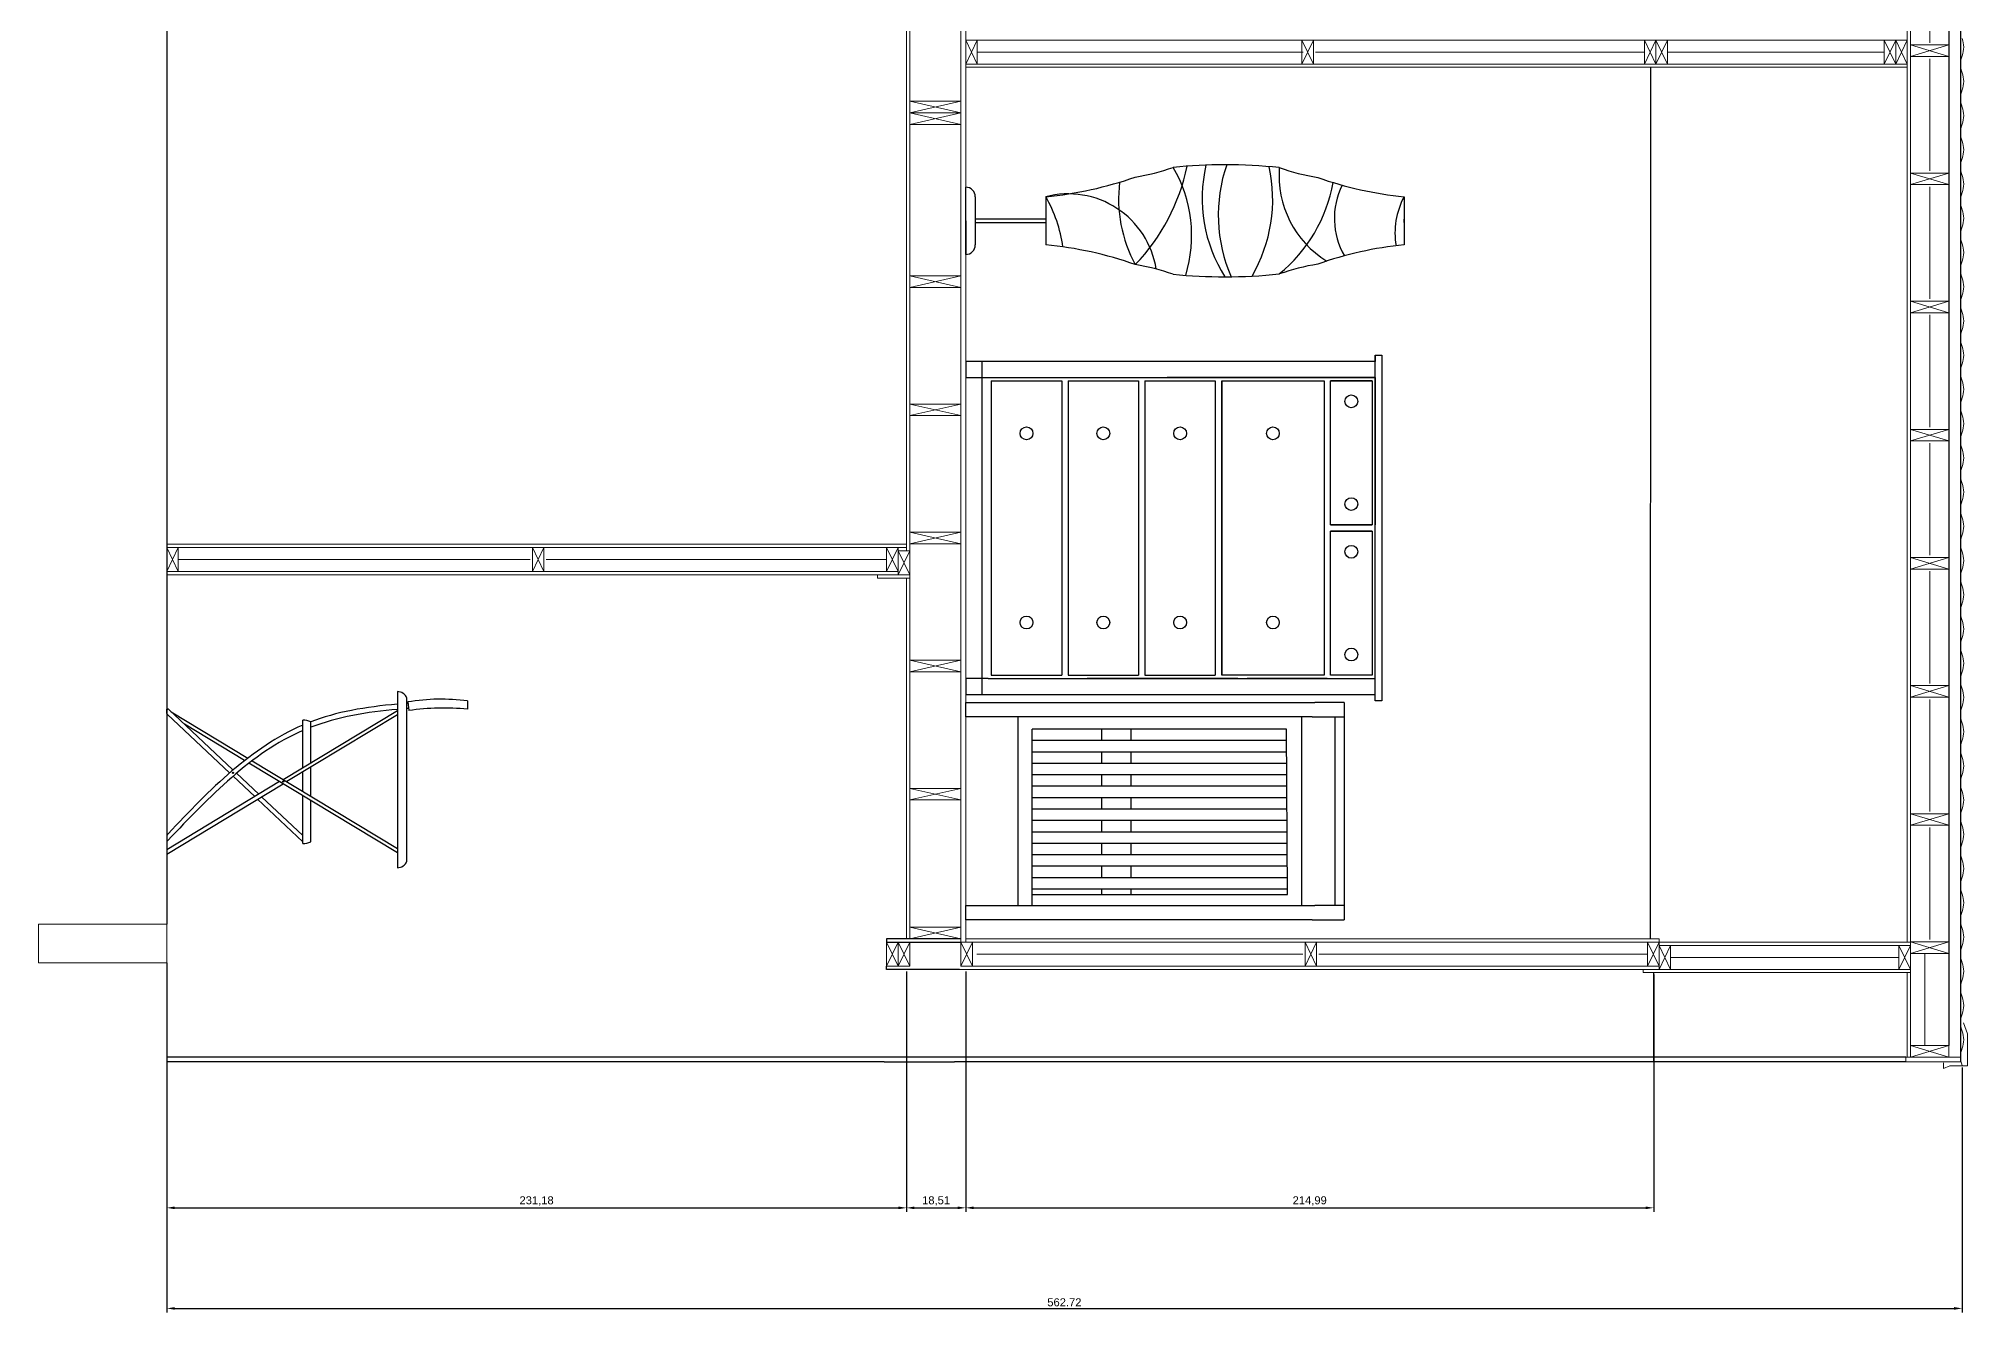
# Model space of a CAD drawing. Header units: millimetres. Extents: x -590 to 14421, y -527 to 4753.
# Drawn here: x 4246 to 4849, y 721 to 1119 of the extents above; entities that cross this region are included whole.
import ezdxf

# ---------------------------------------------------------------- set-up
doc = ezdxf.new("R2010")
doc.units = ezdxf.units.MM
for name, color, linetype, lineweight in [('A-ANNO-SYMB', 3, 'Continuous', 18), ('A-DETL-MBND', 3, 'Continuous', 18), ('A-ELEV-IDEN', 3, 'Continuous', 18), ('A-ELEV-MBE2', 4, 'Continuous', 25), ('A-FURN', 8, 'Continuous', 18), ('A-WALL-PATT', 8, 'Continuous', 18), ('A-WALL-STUD', 3, 'Continuous', 18)]:
    doc.layers.add(name, color=color, linetype=linetype, lineweight=lineweight)
doc.layers.add('simona arzu 1', color=1, linetype='Continuous')
doc.styles.get("Standard").update_dxf_attribs({"font": 'Arial.ttf'})
doc.dimstyles.new('ISO-25', dxfattribs={"dimtxt": 2.5, "dimasz": 2.5, "dimexe": 1.25, "dimexo": 0.625, "dimtad": 1, "dimtxsty": 'Standard', "dimcen": 2.5, "dimadec": 0, "dimazin": 0, "dimtfac": 1, "dimtmove": 0, "dimatfit": 3, "dimfxl": 1, "dimarcsym": 0})

# ---------------------------------------------------------------- blocks, each defined once
blk = doc.blocks.new('*D111')
at = {"color": 0, "lineweight": -2, "transparency": 16777216}
for p, q in [((4286.08, 800.11), (4286.08, 721)), ((4847.12, 797.55), (4847.12, 721)), ((4288.58, 722.25), (4844.62, 722.25))]:
    blk.add_line(p, q, dxfattribs=at)
at = {"color": 0, "transparency": 16777216}
for points in [[(4288.58, 722.67), (4288.58, 721.84), (4286.08, 722.25)], [(4844.62, 722.67), (4844.62, 721.84), (4847.12, 722.25)]]:
    blk.add_solid(points, dxfattribs=at)
at = {"color": 0, "transparency": 16777216, "insert": (4566.6, 724.15), "char_height": 2.5, "attachment_point": 5}
blk.add_mtext('562.72', dxfattribs=at)
blk = doc.blocks.new('*D112')
at = {"color": 0, "lineweight": -2, "transparency": 16777216}
for p, q in [((4286.08, 798.61), (4286.08, 752.42)), ((4517.26, 798.61), (4517.26, 752.42)), ((4288.58, 753.67), (4514.76, 753.67))]:
    blk.add_line(p, q, dxfattribs=at)
at = {"color": 0, "transparency": 16777216}
for points in [[(4288.58, 754.09), (4288.58, 753.26), (4286.08, 753.67)], [(4514.76, 754.09), (4514.76, 753.26), (4517.26, 753.67)]]:
    blk.add_solid(points, dxfattribs=at)
at = {"color": 0, "transparency": 16777216, "insert": (4401.67, 755.8), "char_height": 2.5, "attachment_point": 5}
blk.add_mtext('231,18', dxfattribs=at)
blk = doc.blocks.new('*D113')
at = {"color": 0, "lineweight": -2, "transparency": 16777216}
for p, q in [((4517.26, 827.54), (4517.26, 752.42)), ((4535.77, 827.54), (4535.77, 752.42)), ((4519.76, 753.67), (4533.27, 753.67))]:
    blk.add_line(p, q, dxfattribs=at)
at = {"color": 0, "transparency": 16777216}
for points in [[(4519.76, 754.09), (4519.76, 753.26), (4517.26, 753.67)], [(4533.27, 754.09), (4533.27, 753.26), (4535.77, 753.67)]]:
    blk.add_solid(points, dxfattribs=at)
at = {"color": 0, "transparency": 16777216, "insert": (4526.51, 755.8), "char_height": 2.5, "attachment_point": 5}
blk.add_mtext('18,51', dxfattribs=at)
blk = doc.blocks.new('*D115')
at = {"color": 0, "lineweight": -2, "transparency": 16777216}
for p, q in [((4535.77, 827.54), (4535.77, 752.42)), ((4750.76, 826.54), (4750.76, 752.42)), ((4538.27, 753.67), (4748.26, 753.67))]:
    blk.add_line(p, q, dxfattribs=at)
at = {"color": 0, "transparency": 16777216}
for points in [[(4538.27, 754.09), (4538.27, 753.26), (4535.77, 753.67)], [(4748.26, 754.09), (4748.26, 753.26), (4750.76, 753.67)]]:
    blk.add_solid(points, dxfattribs=at)
at = {"color": 0, "transparency": 16777216, "insert": (4643.26, 755.8), "char_height": 2.5, "attachment_point": 5}
blk.add_mtext('214,99', dxfattribs=at)

msp = doc.modelspace()

# ---------------------------------------------------------------- linework, layer by layer
at = {"color": 0}
for p, q in [((4286.077, 1516.993), (4286.077, 842.273)), ((4653.997, 911.578), (4644.889, 911.578)), ((4653.997, 911.578), (4653.997, 907.116)), ((4644.021, 907.116), (4653.997, 907.116)), ((4651.121, 907.116), (4651.121, 848.127)), ((4653.997, 907.116), (4653.997, 848.127)), ((4653.997, 848.127), (4644.889, 848.127)), ((4653.997, 848.127), (4653.997, 843.664)), ((4644.021, 843.664), (4653.997, 843.664)), ((4534.269, 837.762), (4511.051, 837.762)), ((4511.051, 837.762), (4511.051, 836.668)), ((4511.051, 836.668), (4534.269, 836.668)), ((4286.077, 830.263), (4286.077, 799.239)), ((4511.051, 828.162), (4511.051, 829.163)), ((4533.788, 828.162), (4511.051, 828.162)), ((4750.759, 800.74), (4286.077, 800.74)), ((4510.307, 799.239), (4532.282, 799.239))]:
    msp.add_line(p, q, dxfattribs=at)
for p, q in [((4535.77, 1051.539), (4535.77, 1072.539)), ((4538.77, 1069.539), (4538.77, 1054.539)), ((4560.77, 1069.539), (4560.77, 1054.539)), ((4672.77, 1069.539), (4672.77, 1054.539)), ((4672.77, 1069.539), (4672.77, 1057.039)), ((4672.77, 1069.539), (4672.77, 1062.039)), ((4535.77, 1062.039), (4535.77, 1051.539)), ((4560.77, 1062.539), (4538.77, 1062.539)), ((4538.77, 1061.539), (4560.77, 1061.539)), ((4672.77, 1061.539), (4672.77, 1062.539)), ((4672.77, 1062.539), (4672.77, 1062.039)), ((4663.77, 912.088), (4663.77, 1020.088)), ((4663.77, 1020.088), (4665.77, 1020.088)), ((4663.77, 1020.088), (4663.77, 1018.088)), ((4665.77, 1020.088), (4665.77, 912.088)), ((4663.77, 1018.088), (4535.77, 1018.088)), ((4535.77, 1018.088), (4535.77, 1013.088)), ((4535.77, 1013.088), (4542.77, 1013.088)), ((4540.786, 1018.088), (4540.786, 914.088)), ((4542.77, 1013.088), (4663.77, 1013.088)), ((4542.77, 1013.088), (4582.77, 1013.088)), ((4542.77, 1013.088), (4564.77, 1013.088)), ((4542.77, 1013.088), (4566.77, 1013.088)), ((4586.77, 1013.088), (4608.77, 1013.088)), ((4590.77, 1013.088), (4614.77, 1013.088)), ((4623.77, 1013.088), (4598.77, 1013.088)), ((4645.77, 1013.088), (4620.77, 1013.088)), ((4663.77, 1013.088), (4645.77, 1013.088)), ((4663.77, 1013.088), (4648.77, 1013.088)), ((4663.77, 1013.088), (4662.77, 1013.088)), ((4663.77, 1013.088), (4663.77, 967.088)), ((4663.77, 1013.088), (4663.77, 1012.088)), ((4543.77, 1012.088), (4543.77, 920.088)), ((4543.77, 1012.088), (4565.77, 1012.088)), ((4565.77, 1012.088), (4565.77, 920.088)), ((4567.77, 1012.088), (4567.77, 920.088)), ((4567.77, 1012.088), (4589.77, 1012.088)), ((4589.77, 1012.088), (4589.77, 920.088)), ((4591.77, 1012.088), (4591.77, 920.088)), ((4591.77, 1012.088), (4613.77, 1012.088)), ((4613.77, 1012.088), (4613.77, 920.088)), ((4615.77, 1012.088), (4615.77, 920.088)), ((4647.77, 1012.088), (4647.77, 920.088)), ((4662.77, 1012.088), (4649.77, 1012.088)), ((4649.77, 967.088), (4662.77, 967.088)), ((4662.77, 967.088), (4649.77, 967.088)), ((4662.77, 965.088), (4649.77, 965.088)), ((4542.77, 919.088), (4535.77, 919.088)), ((4535.77, 919.088), (4535.77, 914.088)), ((4542.77, 919.088), (4663.77, 919.088)), ((4543.77, 920.088), (4565.77, 920.088)), ((4564.77, 919.088), (4586.77, 919.088)), ((4566.77, 919.088), (4590.77, 919.088)), ((4567.77, 920.088), (4589.77, 920.088)), ((4598.77, 919.088), (4573.77, 919.088)), ((4591.77, 920.088), (4613.77, 920.088)), ((4620.77, 919.088), (4595.77, 919.088)), ((4648.77, 919.088), (4623.77, 919.088)), ((4662.77, 920.088), (4649.77, 920.088)), ((4663.77, 919.088), (4663.77, 920.088)), ((4361.457, 911.727), (4361.766, 909.025)), ((4380.077, 912.051), (4380.077, 909.459)), ((4535.77, 914.088), (4663.77, 914.088)), ((4665.77, 912.088), (4663.77, 912.088)), ((4286.077, 909.042), (4286.077, 908.409)), ((4286.377, 907.765), (4305.714, 889.567)), ((4286.673, 909.425), (4306.796, 890.487)), ((4358.167, 907.717), (4323.596, 886.819)), ((4328.577, 891.207), (4328.577, 906.057)), ((4328.577, 891.207), (4328.577, 906.057)), ((4331.077, 892.718), (4331.077, 905.472)), ((4306.823, 888.523), (4313.595, 882.15)), ((4307.903, 889.445), (4314.85, 882.908)), ((4328.577, 883.808), (4328.577, 889.83)), ((4328.577, 883.808), (4328.577, 889.83)), ((4331.077, 882.296), (4331.077, 891.341)), ((4314.486, 881.312), (4328.577, 868.051)), ((4315.741, 882.07), (4328.577, 869.989)), ((4328.577, 868.051), (4328.577, 882.431)), ((4328.577, 867.483), (4328.577, 882.431)), ((4331.077, 868.051), (4331.077, 880.919)), ((4286.077, 869.594), (4286.077, 868.626)), ((4286.077, 868.051), (4286.077, 868.051))]:
    msp.add_line(p, q)
for points in [[(4647.77, 1012.088), (4647.77, 920.088), (4615.77, 920.088), (4615.77, 1012.088)], [(4662.77, 1012.088), (4662.77, 967.088), (4649.77, 967.088), (4649.77, 1012.088)], [(4662.77, 965.088), (4662.77, 920.088), (4649.77, 920.088), (4649.77, 965.088)]]:
    msp.add_lwpolyline(points, close=True)
msp.add_lwpolyline([(4361.167, 912.944, 0.3027756), (4358.167, 914.944), (4358.167, 859.944, 0.3027756), (4361.167, 861.944)], format="xyb", close=True)
for points in [[(4286.159, 908.072), (4286.077, 908.122), (4286.077, 909.499), (4286.28, 909.376)], [(4287.524, 908.624), (4311.427, 894.175)], [(4310.431, 893.4), (4291.615, 904.774)], [(4322.457, 887.507), (4358.167, 909.094), (4358.167, 908.122)], [(4358.167, 865.516), (4358.167, 864.544), (4311.78, 892.584)], [(4312.786, 893.353), (4358.167, 865.921)], [(4321.318, 886.819), (4286.077, 865.516), (4286.077, 864.139), (4322.457, 886.13)]]:
    msp.add_lwpolyline(points)
for centre, radius in [((4656.27, 1005.631), 2), ((4554.77, 995.631), 2), ((4578.77, 995.631), 2), ((4602.77, 995.631), 2), ((4631.77, 995.631), 2), ((4656.27, 973.545), 2), ((4656.27, 958.631), 2), ((4554.77, 936.545), 2), ((4578.77, 936.545), 2), ((4602.77, 936.545), 2), ((4631.77, 936.545), 2), ((4656.27, 926.545), 2), ((4306.769, 889.567), 0.194), ((4322.468, 886.819), 0.201)]:
    msp.add_circle(centre, radius)
for centre, radius, start, end in [((4543.532, 1091.738), 62.681, 316.196277, 348.373384), ((4616.77, 917.739), 161.8, 90, 95.729051), ((4655.296, 1069.034), 45.653, 166.836658, 212.448513), ((4662.959, 1063.807), 48.272, 160.980332, 203.510416), ((4616.77, 917.739), 161.8, 83.968917, 90), ((4583.431, 1068.859), 48.272, 330.05336, 12.059259), ((4549.421, 1187.409), 118.414, 275.499931, 289.408565), ((4626.049, 1068.779), 42.509, 172.785375, 208.722844), ((4577.436, 1145.213), 70.408, 279.263983, 289.224266), ((4563.854, 1057.389), 42.509, 343.060275, 30.13527), ((4665.09, 1076.189), 31.416, 175.518674, 238.321514), ((4657.104, 1145.072), 70.408, 250.645058, 260.736017), ((4603.127, 1082.733), 48.272, 309.405478, 349.567233), ((4684.337, 1184.549), 115.59, 250.509371, 264.256853), ((4674.348, 1062.784), 23.38, 153.612615, 209.998116), ((4535.77, 1069.539), 3, 0, 90), ((4567.831, 1042.651), 27.8, 8.929608, 104.714184), ((4524.006, 1048.198), 42.509, 7.712909, 30.13527), ((4693.289, 1058.331), 23.38, 151.355181, 190.029034), ((4535.77, 1054.539), 3, 270, 0), ((4549.605, 937.597), 117.474, 70.525366, 84.546428), ((4684.337, 939.529), 115.59, 95.743147, 109.490629), ((4577.436, 978.861), 70.408, 70.793276, 80.736017), ((4616.77, 1206.339), 161.8, 264.263705, 270), ((4616.77, 1206.339), 161.8, 270, 276.031083), ((4657.104, 979.006), 70.408, 99.263983, 109.354942), ((4371.861, 849.016), 63.569, 82.573489, 99.419461), ((4286.526, 908.998), 0.451, 71.008722, 174.505031), ((4287.034, 908.463), 0.959, 183.240088, 226.738336), ((4328.802, 901.375), 4.687, 60.949803, 92.664036), ((4372.69, 834.539), 75.282, 84.368954, 98.336221), ((4287.71, 869.398), 1.645, 136.127915, 173.140494), ((4286.329, 868.682), 0.258, 192.378055, 303.401454), ((4328.639, 872.996), 5.514, 269.404079, 296.241787)]:
    msp.add_arc(centre, radius, start, end)
for points in [[(4358.167, 911.023), (4348.332, 910.18), (4338.912, 908.592), (4331.077, 905.472)], [(4361.508, 911.281), (4361.394, 911.274), (4361.281, 911.266), (4361.167, 911.258)], [(4328.577, 904.466), (4312.677, 897.675), (4299.585, 884.411), (4286.525, 870.538)], [(4358.167, 909.398), (4348.674, 908.579), (4339.502, 907.032), (4331.077, 903.794)], [(4361.692, 909.67), (4361.517, 909.658), (4361.342, 909.646), (4361.167, 909.633)], [(4328.577, 902.773), (4312.556, 895.829), (4299.499, 882.181), (4286.472, 868.466)]]:
    msp.add_open_spline(points, degree=3)
at = {"layer": 'A-ANNO-SYMB', "color": 0}
msp.add_lwpolyline([(4847.557, 811.466), (4847.557, 811.466), (4848.795, 807.998), (4848.795, 797.99), (4843.291, 797.99), (4841.289, 797.238), (4841.289, 798.991)], dxfattribs=at)
for centre, start, end in [((4840.304, 1116.296), 338.581347, 21.418653), ((4853.933, 1110.95), 158.581347, 201.418653), ((4840.304, 1105.603), 338.581347, 21.418653), ((4853.933, 1100.257), 158.581347, 201.418653), ((4840.304, 1094.91), 338.581347, 21.418653), ((4853.933, 1089.564), 158.581347, 201.418653), ((4840.304, 1084.217), 338.581347, 21.418653), ((4853.933, 1078.871), 158.581347, 201.418653), ((4840.304, 1073.524), 338.581347, 21.418653), ((4853.933, 1068.177), 158.581347, 201.418653), ((4840.304, 1062.831), 338.581347, 21.418653), ((4853.933, 1057.484), 158.581347, 201.418653), ((4840.304, 1052.138), 338.581347, 21.418653), ((4853.933, 1046.791), 158.581347, 201.418653), ((4840.304, 1041.445), 338.581347, 21.418653), ((4853.933, 1036.098), 158.581347, 201.418653), ((4840.304, 1030.752), 338.581347, 21.418653), ((4853.933, 1025.405), 158.581347, 201.418653), ((4840.304, 1020.058), 338.581347, 21.418653), ((4853.933, 1014.712), 158.581347, 201.418653), ((4853.933, 1004.019), 158.581347, 201.418653), ((4840.304, 1009.365), 338.581347, 21.418653), ((4840.304, 998.672), 338.581347, 21.418653), ((4853.933, 993.326), 158.581347, 201.418653), ((4840.304, 987.979), 338.581347, 21.418653), ((4853.933, 982.632), 158.581347, 201.418653), ((4840.304, 977.286), 338.581347, 21.418653), ((4853.933, 971.939), 158.581347, 201.418653), ((4840.304, 966.593), 338.581347, 21.418653), ((4853.933, 961.246), 158.581347, 201.418653), ((4840.304, 955.9), 338.581347, 21.418653), ((4853.933, 950.553), 158.581347, 201.418653), ((4840.304, 945.207), 338.581347, 21.418653), ((4853.933, 939.86), 158.581347, 201.418653), ((4840.304, 934.513), 338.581347, 21.418653), ((4853.933, 929.167), 158.581347, 201.418653), ((4840.304, 923.82), 338.581347, 21.418653), ((4853.933, 918.474), 158.581347, 201.418653), ((4853.933, 907.781), 158.581347, 201.418653), ((4840.304, 913.127), 338.581347, 21.418653), ((4840.304, 902.434), 338.581347, 21.418653), ((4853.933, 897.088), 158.581347, 201.418653), ((4840.304, 891.741), 338.581347, 21.418653), ((4853.933, 886.394), 158.581347, 201.418653), ((4840.304, 881.048), 338.581347, 21.418653), ((4853.933, 875.701), 158.581347, 201.418653), ((4840.304, 870.355), 338.581347, 21.418653), ((4853.933, 865.008), 158.581347, 201.418653), ((4840.304, 859.662), 338.581347, 21.418653), ((4853.933, 854.315), 158.581347, 201.418653), ((4840.304, 848.969), 338.581347, 21.418653), ((4853.933, 843.622), 158.581347, 201.418653), ((4840.304, 838.275), 338.581347, 21.418653), ((4853.933, 832.929), 158.581347, 201.418653), ((4840.304, 827.582), 338.581347, 21.418653), ((4853.933, 822.236), 158.581347, 201.418653), ((4853.933, 811.543), 158.581347, 201.418653), ((4840.304, 816.889), 338.581347, 21.418653), ((4840.304, 806.196), 338.581347, 21.418653), ((4853.933, 800.85), 158.581347, 201.418653)]:
    msp.add_arc(centre, 7.32, start, end, dxfattribs=at)
at = {"layer": 'A-DETL-MBND', "color": 0}
for p, q in [((4830, 836.668), (4830, 1173.128)), ((4831.001, 836.668), (4831.001, 1174.129)), ((4535.77, 1118.508), (4822.794, 1118.508)), ((4535.77, 1111.002), (4822.794, 1111.002)), ((4535.77, 1110.002), (4830, 1110.002)), ((4289.68, 952.513), (4511.051, 952.512)), ((4508.248, 951.411), (4508.248, 950.411)), ((4508.248, 950.411), (4518.256, 950.411)), ((4535.77, 837.762), (4752.437, 837.669)), ((4535.77, 836.668), (4752.437, 836.668)), ((4835.504, 833.166), (4835.504, 804.343)), ((4533.788, 828.162), (4752.437, 828.162)), ((4830, 827.161), (4830, 800.74)), ((4831.001, 827.161), (4831.001, 804.343))]:
    msp.add_line(p, q, dxfattribs=at)
for points in [[(4518.256, 1522.097), (4518.256, 840.271)], [(4534.269, 1522.097), (4534.269, 836.668)], [(4535.77, 1522.097), (4535.77, 836.668)], [(4517.256, 1138.905), (4517.256, 958.917)], [(4517.256, 961.019), (4286.077, 961.019)], [(4286.077, 960.018), (4517.256, 960.018)], [(4286.077, 952.512), (4286.077, 951.411), (4514.654, 951.411)], [(4517.256, 950.411), (4517.256, 837.762)], [(4752.437, 836.668), (4752.437, 837.669)], [(4752.437, 835.668), (4752.437, 836.668), (4831.001, 836.668)], [(4756.04, 835.668), (4831.001, 835.668)], [(4534.269, 829.163), (4752.437, 829.163)], [(4747.433, 828.162), (4747.433, 827.161), (4831.001, 827.161)], [(4756.04, 828.162), (4831.001, 828.162)], [(4831.001, 827.161), (4831.001, 828.162)]]:
    msp.add_lwpolyline(points, dxfattribs=at)
at = {"layer": 'A-ELEV-IDEN', "color": 0}
msp.add_lwpolyline([(4286.077, 842.273), (4286.077, 830.263), (4246.046, 830.263), (4246.046, 842.273)], close=True, dxfattribs=at)
at = {"layer": 'A-ELEV-MBE2', "color": 0}
for p, q in [((4749.758, 1110.002), (4749.644, 837.67)), ((4750.759, 799.239), (4750.759, 827.161)), ((4510.307, 799.239), (4286.077, 799.239)), ((4750.759, 799.239), (4532.282, 799.239))]:
    msp.add_line(p, q, dxfattribs=at)
for points in [[(4843.01, 1558.026), (4843.01, 804.343)], [(4846.613, 1558.026), (4846.613, 799.239)], [(4829.5, 800.74), (4750.759, 800.74)], [(4829.5, 799.239), (4750.759, 799.239)]]:
    msp.add_lwpolyline(points, dxfattribs=at)
at = {"layer": 'A-FURN', "color": 0}
for p, q in [((4286.077, 1082.908), (4286.077, 1105.426)), ((4286.077, 996.592), (4286.077, 1051.634)), ((4286.077, 957.841), (4286.077, 950.277))]:
    msp.add_line(p, q, dxfattribs=at)
at = {"layer": 'A-WALL-PATT', "color": 0, "ltscale": 0.15}
for p, q in [((4837.005, 1117.686), (4837.005, 1152.713)), ((4837.005, 1077.655), (4837.005, 1112.682)), ((4837.005, 1037.624), (4837.005, 1072.651)), ((4837.005, 997.593), (4837.005, 1032.62)), ((4837.005, 957.562), (4837.005, 992.589)), ((4837.005, 917.531), (4837.005, 952.558)), ((4837.005, 877.5), (4837.005, 912.527)), ((4837.005, 837.469), (4837.005, 872.496))]:
    msp.add_line(p, q, dxfattribs=at)
at = {"layer": 'A-WALL-PATT', "color": 0, "ltscale": 0.1}
for p, q in [((4755.039, 1114.755), (4822.794, 1114.755)), ((4289.68, 956.265), (4399.665, 956.266)), ((4404.669, 956.266), (4511.051, 956.265)), ((4539.273, 832.915), (4641.101, 832.915)), ((4646.105, 832.915), (4748.835, 832.915)), ((4756.04, 831.915), (4827.398, 831.915))]:
    msp.add_line(p, q, dxfattribs=at)
for points in [[(4539.463, 1114.755), (4641.192, 1114.755)], [(4645.105, 1114.755), (4747.834, 1114.755)]]:
    msp.add_lwpolyline(points, dxfattribs=at)
at = {"layer": 'A-WALL-STUD', "color": 0}
for p, q in [((4535.77, 1111.002), (4539.373, 1118.508)), ((4535.77, 1118.508), (4539.373, 1111.002)), ((4640.801, 1111.002), (4644.404, 1118.508)), ((4640.801, 1118.508), (4644.404, 1111.002)), ((4747.834, 1111.002), (4751.437, 1118.508)), ((4747.834, 1118.508), (4751.437, 1111.002)), ((4751.437, 1111.002), (4755.039, 1118.508)), ((4751.437, 1118.508), (4755.039, 1111.002)), ((4822.794, 1111.002), (4822.794, 1118.508)), ((4822.794, 1118.508), (4826.397, 1118.508)), ((4822.794, 1111.002), (4826.397, 1118.508)), ((4822.794, 1118.508), (4826.397, 1111.002)), ((4826.397, 1118.508), (4826.397, 1111.002)), ((4826.397, 1111.002), (4826.397, 1118.508)), ((4826.397, 1118.508), (4830, 1118.508)), ((4826.397, 1111.002), (4830, 1118.508)), ((4826.397, 1118.508), (4830, 1111.002)), ((4843.01, 1116.985), (4831.001, 1116.985)), ((4843.01, 1116.985), (4831.001, 1113.382)), ((4831.001, 1116.985), (4843.01, 1113.382)), ((4843.01, 1113.382), (4843.01, 1116.985)), ((4826.397, 1111.002), (4822.794, 1111.002)), ((4830, 1111.002), (4826.397, 1111.002)), ((4831.001, 1113.382), (4843.01, 1113.382)), ((4286.077, 952.512), (4289.68, 960.018)), ((4286.077, 960.018), (4289.68, 952.512)), ((4400.365, 952.513), (4403.968, 960.018)), ((4400.365, 960.018), (4403.968, 952.513)), ((4511.051, 952.513), (4514.654, 960.018)), ((4511.051, 960.018), (4514.654, 952.513)), ((4514.654, 951.411), (4518.256, 958.917)), ((4514.654, 958.917), (4518.256, 951.411)), ((4514.654, 829.163), (4511.051, 836.668)), ((4514.654, 836.668), (4511.051, 829.163)), ((4518.256, 829.163), (4514.654, 836.668)), ((4518.256, 836.668), (4514.654, 829.163)), ((4534.269, 829.163), (4537.872, 836.668)), ((4534.269, 836.668), (4537.872, 829.163)), ((4641.802, 829.163), (4645.405, 836.668)), ((4641.802, 836.668), (4645.405, 829.163)), ((4748.835, 829.163), (4752.437, 836.668)), ((4748.835, 836.668), (4752.437, 829.163)), ((4752.437, 828.162), (4756.04, 835.668)), ((4752.437, 835.668), (4756.04, 828.162)), ((4827.398, 828.162), (4831.001, 835.668)), ((4827.398, 835.668), (4831.001, 828.162))]:
    msp.add_line(p, q, dxfattribs=at)
for points in [[(4535.77, 1111.002), (4535.77, 1118.508), (4539.373, 1118.508), (4539.373, 1111.002)], [(4640.801, 1111.002), (4640.801, 1118.508), (4644.404, 1118.508), (4644.404, 1111.002)], [(4747.834, 1111.002), (4747.834, 1118.508), (4751.437, 1118.508), (4751.437, 1111.002)], [(4751.437, 1111.002), (4751.437, 1118.508), (4755.039, 1118.508), (4755.039, 1111.002)], [(4843.01, 1073.351), (4843.01, 1076.954), (4831.001, 1076.954), (4831.001, 1073.351)], [(4843.01, 1033.321), (4843.01, 1036.923), (4831.001, 1036.923), (4831.001, 1033.321)], [(4843.01, 993.29), (4843.01, 996.892), (4831.001, 996.892), (4831.001, 993.29)], [(4286.077, 952.512), (4286.077, 960.018), (4289.68, 960.018), (4289.68, 952.512)], [(4400.365, 952.513), (4400.365, 960.018), (4403.968, 960.018), (4403.968, 952.513)], [(4511.051, 952.513), (4511.051, 960.018), (4514.654, 960.018), (4514.654, 952.513)], [(4514.654, 951.411), (4514.654, 958.917), (4518.256, 958.917), (4518.256, 951.411)], [(4843.01, 953.259), (4843.01, 956.861), (4831.001, 956.861), (4831.001, 953.259)], [(4843.01, 913.228), (4843.01, 916.831), (4831.001, 916.831), (4831.001, 913.228)], [(4843.01, 873.197), (4843.01, 876.8), (4831.001, 876.8), (4831.001, 873.197)], [(4514.654, 829.163), (4514.654, 836.668), (4511.051, 836.668), (4511.051, 829.163)], [(4518.256, 829.163), (4518.256, 836.668), (4514.654, 836.668), (4514.654, 829.163)], [(4534.269, 829.163), (4534.269, 836.668), (4537.872, 836.668), (4537.872, 829.163)], [(4641.802, 829.163), (4641.802, 836.668), (4645.405, 836.668), (4645.405, 829.163)], [(4748.835, 829.163), (4748.835, 836.668), (4752.437, 836.668), (4752.437, 829.163)], [(4752.437, 828.162), (4752.437, 835.668), (4756.04, 835.668), (4756.04, 828.162)], [(4827.398, 828.162), (4827.398, 835.668), (4831.001, 835.668), (4831.001, 828.162)], [(4843.01, 833.166), (4843.01, 836.769), (4831.001, 836.769), (4831.001, 833.166)], [(4843.01, 800.74), (4843.01, 804.343), (4831.001, 804.343), (4831.001, 800.74)]]:
    msp.add_lwpolyline(points, close=True, dxfattribs=at)
for points in [[(4534.269, 1095.767), (4518.256, 1095.767), (4518.256, 1099.37), (4534.269, 1099.37), (4534.269, 1095.767)], [(4534.269, 1099.37), (4518.256, 1095.767)], [(4534.269, 1095.767), (4518.256, 1099.37)], [(4534.269, 1092.164), (4518.256, 1092.164), (4518.256, 1095.767), (4534.269, 1095.767), (4534.269, 1092.164)], [(4534.269, 1095.767), (4518.256, 1092.164)], [(4534.269, 1092.164), (4518.256, 1095.767)], [(4843.01, 1076.954), (4831.001, 1073.351)], [(4831.001, 1076.954), (4843.01, 1073.351)], [(4534.269, 1041.226), (4518.256, 1041.226), (4518.256, 1044.829), (4534.269, 1044.829), (4534.269, 1041.226)], [(4534.269, 1044.829), (4518.256, 1041.226)], [(4534.269, 1041.226), (4518.256, 1044.829)], [(4843.01, 1036.923), (4831.001, 1033.321)], [(4831.001, 1036.923), (4843.01, 1033.321)], [(4534.269, 1001.195), (4518.256, 1001.195), (4518.256, 1004.798), (4534.269, 1004.798), (4534.269, 1001.195)], [(4534.269, 1004.798), (4518.256, 1001.195)], [(4534.269, 1001.195), (4518.256, 1004.798)], [(4843.01, 996.892), (4831.001, 993.29)], [(4831.001, 996.892), (4843.01, 993.29)], [(4534.269, 961.164), (4518.256, 961.164), (4518.256, 964.767), (4534.269, 964.767), (4534.269, 961.164)], [(4534.269, 964.767), (4518.256, 961.164)], [(4534.269, 961.164), (4518.256, 964.767)], [(4843.01, 956.861), (4831.001, 953.259)], [(4831.001, 956.861), (4843.01, 953.259)], [(4534.269, 921.133), (4518.256, 921.133), (4518.256, 924.736), (4534.269, 924.736), (4534.269, 921.133)], [(4534.269, 924.736), (4518.256, 921.133)], [(4534.269, 921.133), (4518.256, 924.736)], [(4843.01, 916.831), (4831.001, 913.228)], [(4831.001, 916.831), (4843.01, 913.228)], [(4534.269, 881.102), (4518.256, 881.102), (4518.256, 884.705), (4534.269, 884.705), (4534.269, 881.102)], [(4534.269, 884.705), (4518.256, 881.102)], [(4534.269, 881.102), (4518.256, 884.705)], [(4843.01, 876.8), (4831.001, 873.197)], [(4831.001, 876.8), (4843.01, 873.197)], [(4534.269, 837.762), (4518.256, 837.762), (4518.256, 841.365), (4534.269, 841.365), (4534.269, 837.762)], [(4534.269, 841.365), (4518.256, 837.762)], [(4534.269, 837.762), (4518.256, 841.365)], [(4843.01, 836.769), (4831.001, 833.166)], [(4831.001, 836.769), (4843.01, 833.166)], [(4843.01, 804.343), (4831.001, 800.74)], [(4831.001, 804.343), (4843.01, 800.74)], [(4846.613, 800.74), (4831.001, 800.74), (4829.5, 800.74), (4829.5, 799.239), (4846.613, 799.239), (4846.613, 800.74)]]:
    msp.add_lwpolyline(points, dxfattribs=at)
at = {"layer": 'simona arzu 1', "color": 0}
for points in [[(4644.021, 907.116), (4535.77, 907.116), (4535.77, 911.578), (4644.889, 911.578)], [(4552.038, 848.127), (4640.842, 848.127), (4640.821, 907.116)], [(4552.038, 907.116), (4552.038, 848.127), (4556.501, 848.127), (4556.509, 903.21)], [(4556.501, 851.554), (4636.3, 851.554), (4636.017, 903.21), (4556.509, 903.21)], [(4556.509, 899.749), (4636.036, 899.749)], [(4578.291, 899.749), (4578.291, 903.319)], [(4587.361, 903.319), (4587.361, 899.749)], [(4556.509, 896.178), (4636.055, 896.178)], [(4556.509, 892.608), (4636.075, 892.608)], [(4578.291, 892.608), (4578.291, 896.178)], [(4587.361, 896.178), (4587.361, 892.608)], [(4556.509, 889.038), (4636.095, 889.038)], [(4578.291, 885.467), (4578.291, 889.038)], [(4587.361, 889.038), (4587.361, 885.467)], [(4556.509, 885.467), (4636.114, 885.467)], [(4556.509, 881.897), (4636.134, 881.897)], [(4578.291, 878.327), (4578.291, 881.897)], [(4587.361, 881.897), (4587.361, 878.327)], [(4556.509, 878.327), (4636.153, 878.327)], [(4556.509, 874.757), (4636.173, 874.757)], [(4578.291, 871.186), (4578.291, 874.757)], [(4587.361, 874.757), (4587.361, 871.186)], [(4556.509, 871.186), (4636.192, 871.186)], [(4556.509, 867.616), (4636.212, 867.616)], [(4556.509, 864.046), (4636.308, 864.046)], [(4578.291, 864.046), (4578.291, 867.616)], [(4587.361, 867.616), (4587.361, 864.046)], [(4556.509, 860.476), (4636.308, 860.476)], [(4556.509, 856.905), (4636.271, 856.905)], [(4578.291, 856.905), (4578.291, 860.476)], [(4587.361, 860.476), (4587.361, 856.905)], [(4552.038, 855.124), (4552.038, 851.554)], [(4556.509, 853.335), (4636.308, 853.335)], [(4578.291, 851.554), (4578.291, 853.335)], [(4587.361, 853.335), (4587.361, 851.554)], [(4644.021, 843.664), (4535.77, 843.664), (4535.77, 848.127), (4644.889, 848.127)]]:
    msp.add_lwpolyline(points, dxfattribs=at)

# ---------------------------------------------------------------- dimensions: what is measured, and where the dimension line sits
at = {"color": 3}
for base, p1, p2, picture, middle in [((4535.77, 753.674), (4517.256, 828.162), (4535.77, 828.162), '*D113', (4526.513, 755.805)), ((4750.759, 753.674), (4535.77, 828.162), (4750.759, 827.161), '*D115', (4643.264, 755.805)), ((4517.256, 753.674), (4286.077, 799.239), (4517.256, 799.239), '*D112', (4401.666, 755.805))]:
    dim = msp.add_linear_dim(base=base, p1=p1, p2=p2, dimstyle='ISO-25', dxfattribs=at)
    dim.commit()
    dim.dimension.update_dxf_attribs({"geometry": picture, "text_midpoint": middle})
dim = msp.add_linear_dim(base=(4847.118, 722.254), p1=(4286.077, 800.74), p2=(4847.118, 798.176), text='562.72', dimstyle='ISO-25', dxfattribs=at)
dim.commit()
dim.dimension.update_dxf_attribs({"geometry": '*D111', "text_midpoint": (4566.598, 724.146)})

doc.saveas('drawing.dxf')
